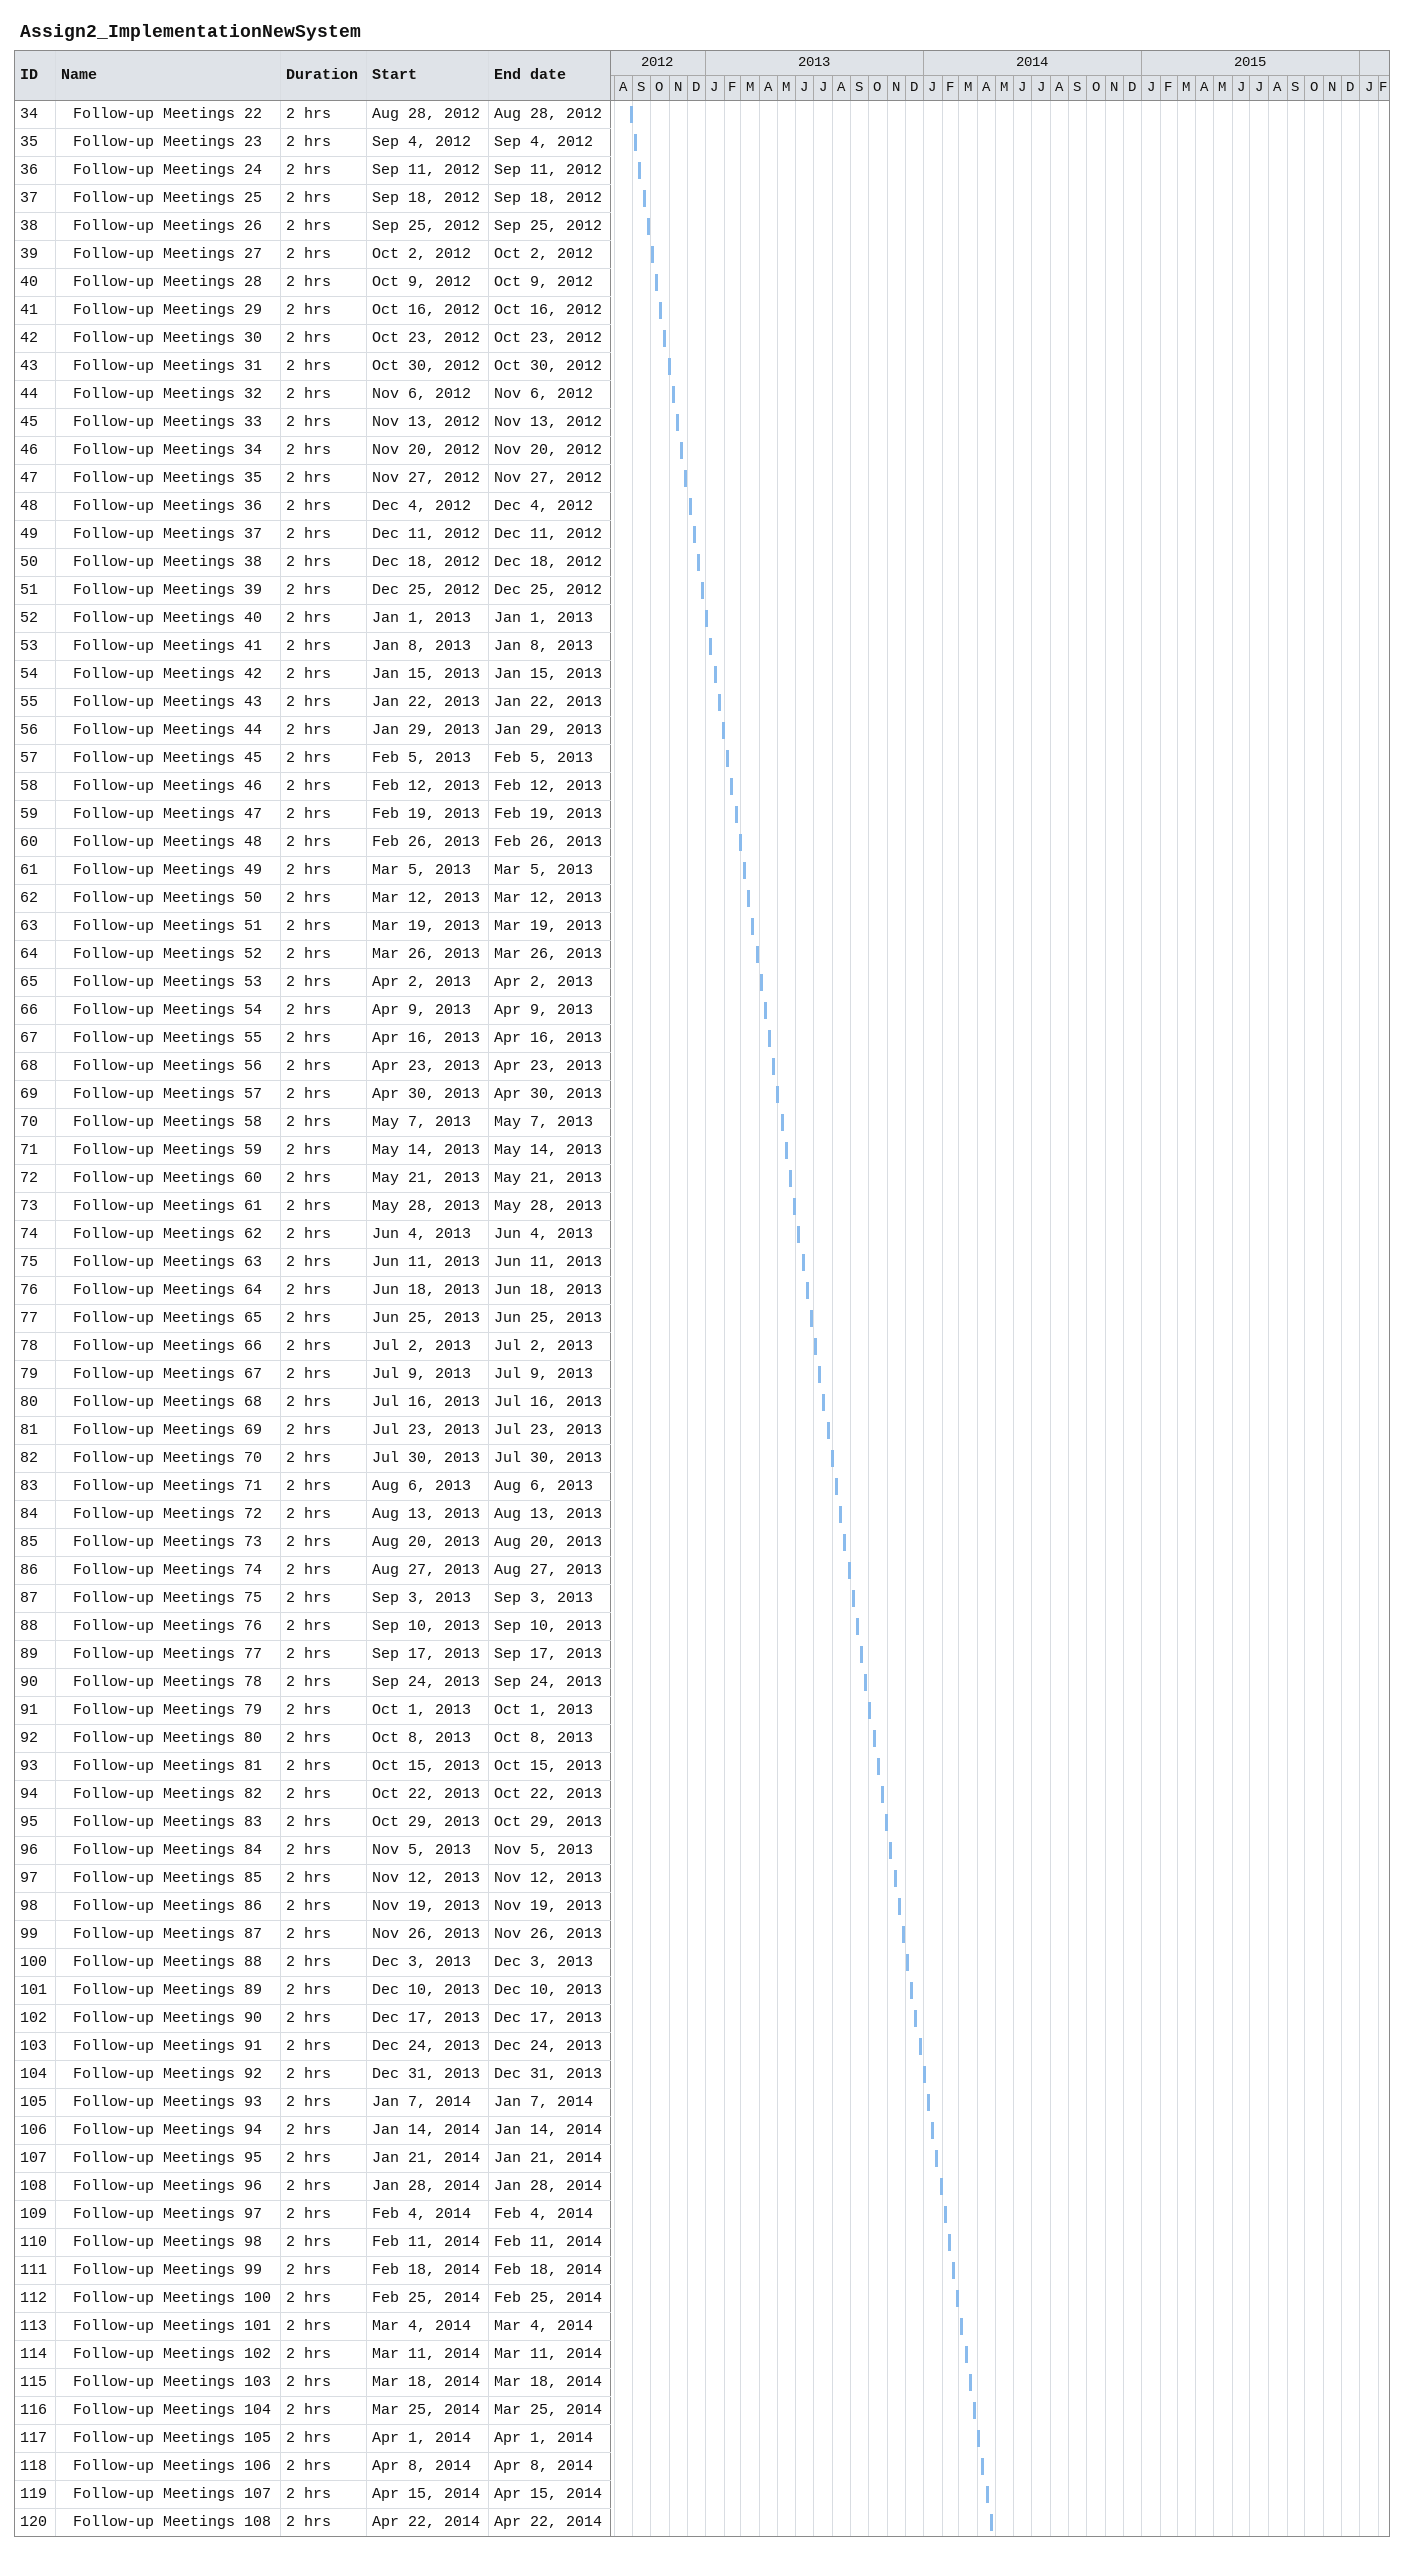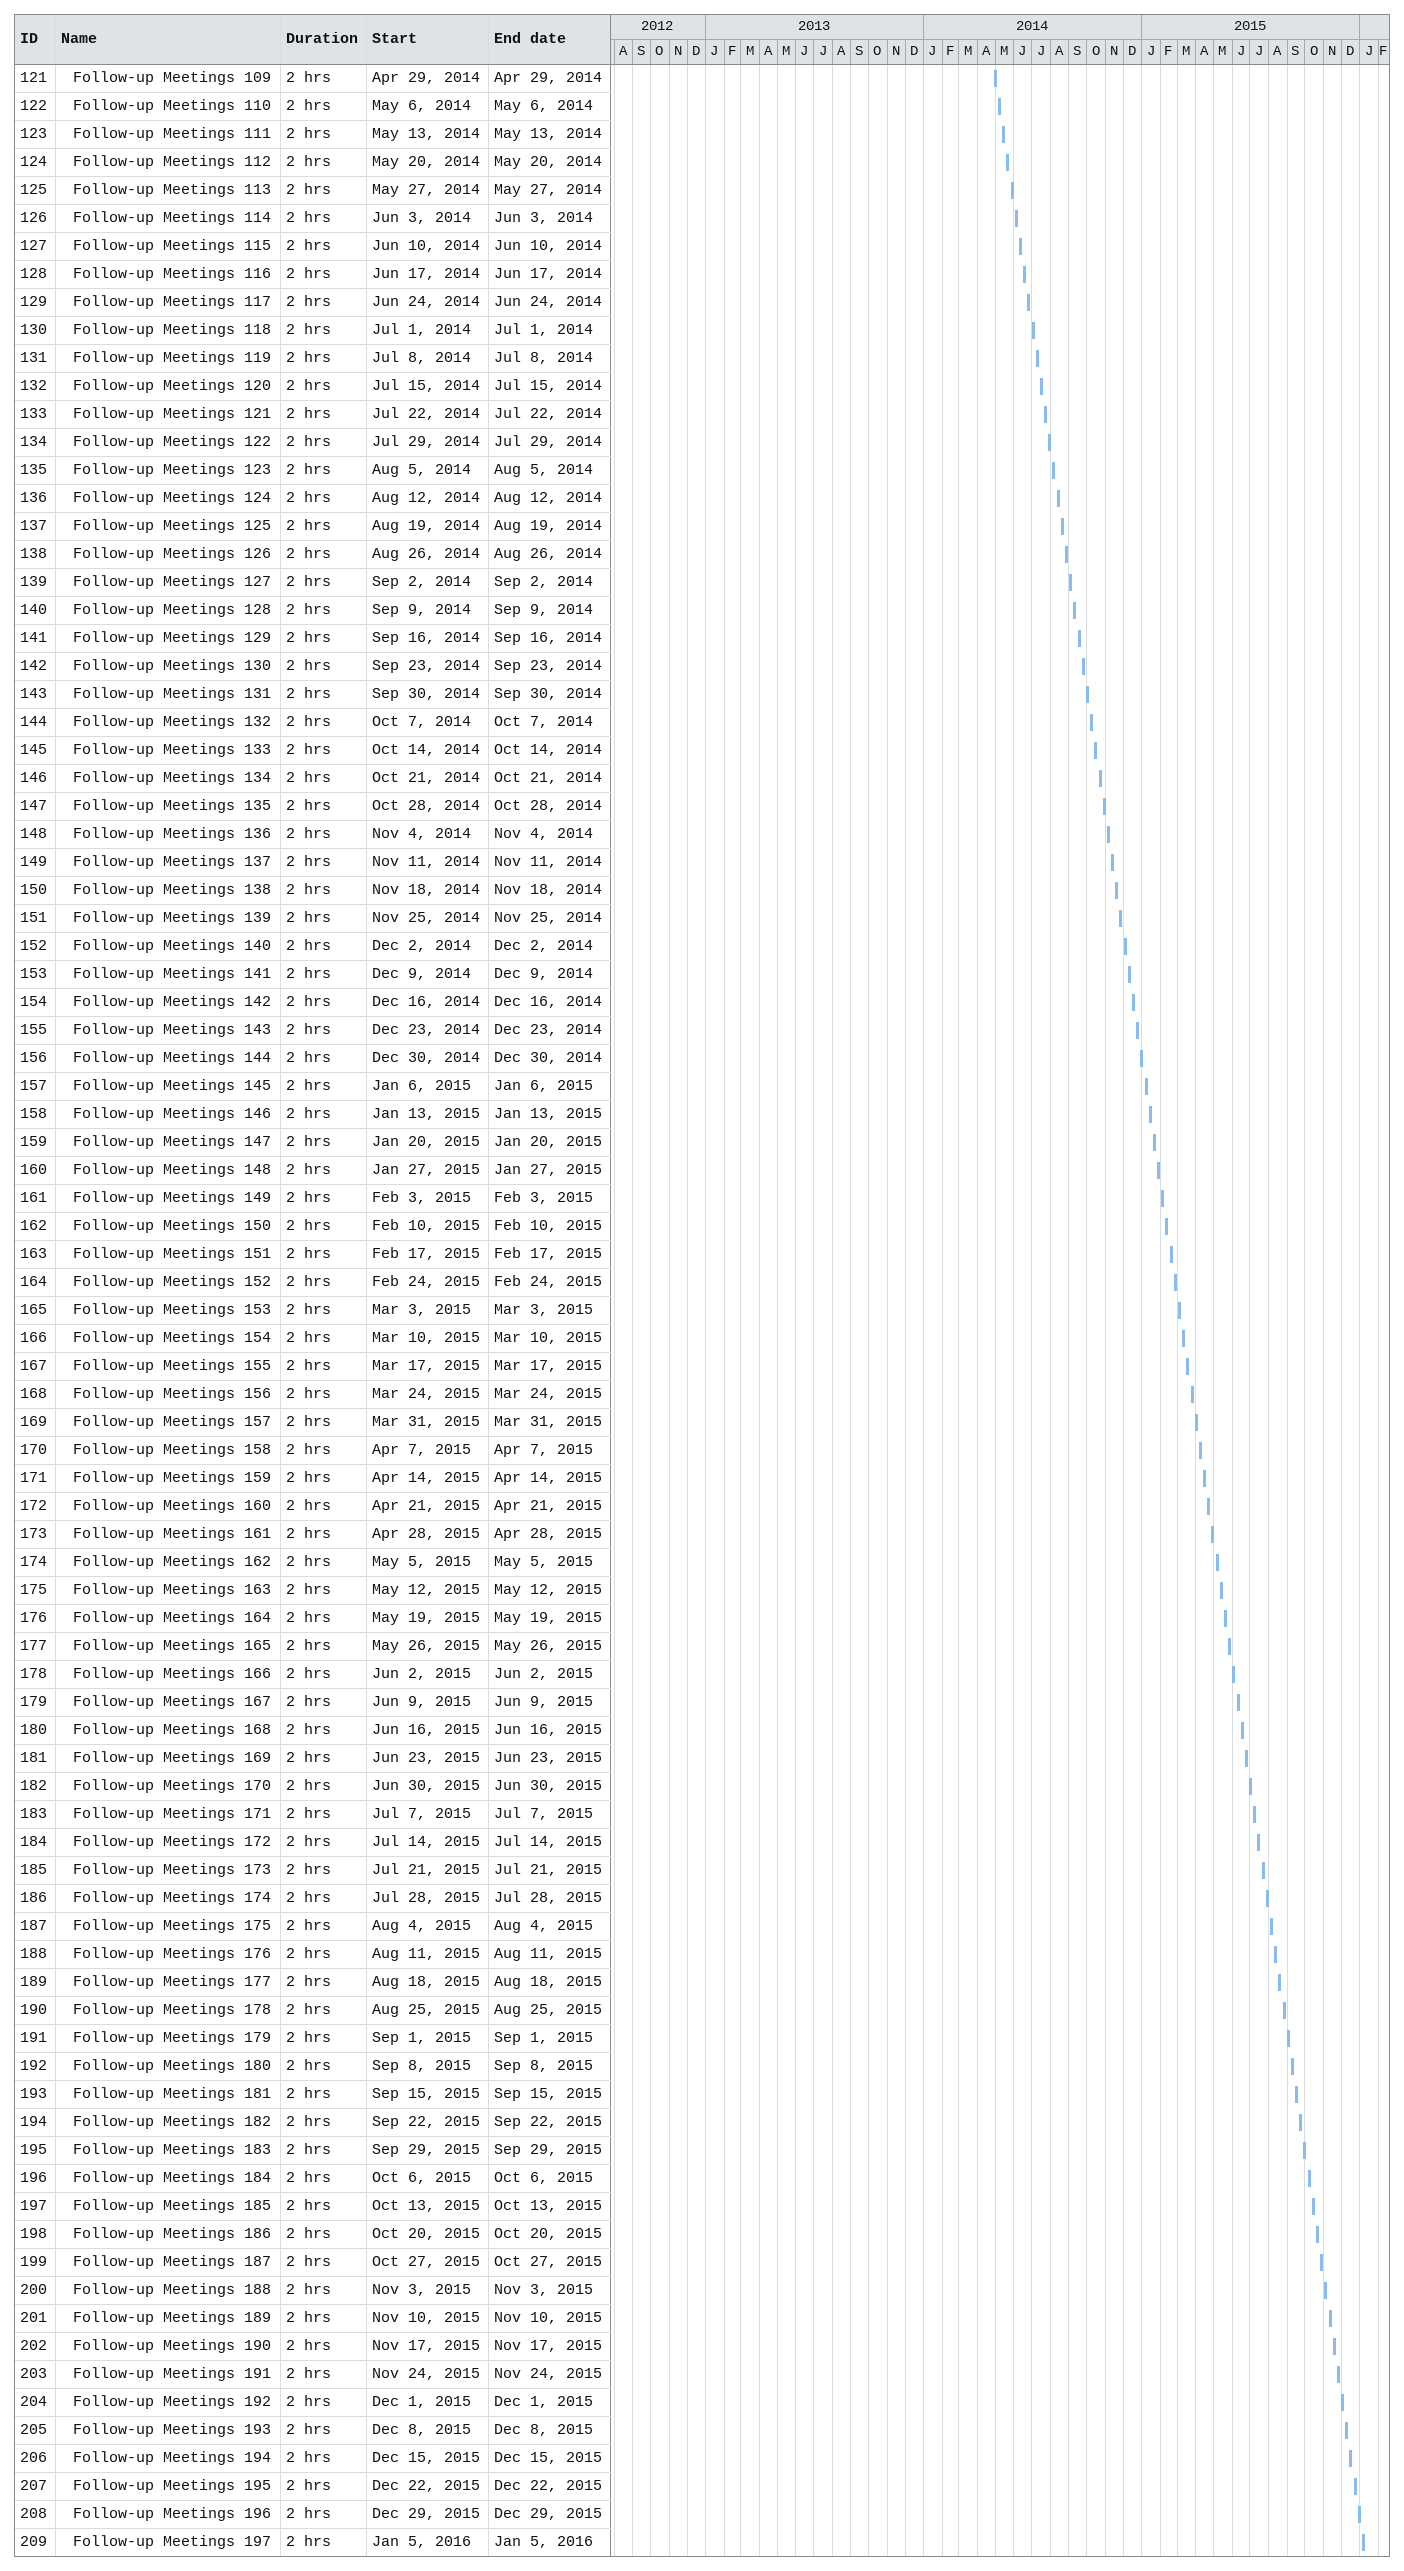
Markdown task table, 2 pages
Assign2_ImplementationNewSystem

| ID | Level | Task | Duration | Start | Finish |
|---|---|---|---|---|---|
| 34 | 2 | Follow-up Meetings 22 | 2h | 2012-08-28 | 2012-08-28 |
| 35 | 2 | Follow-up Meetings 23 | 2h | 2012-09-04 | 2012-09-04 |
| 36 | 2 | Follow-up Meetings 24 | 2h | 2012-09-11 | 2012-09-11 |
| 37 | 2 | Follow-up Meetings 25 | 2h | 2012-09-18 | 2012-09-18 |
| 38 | 2 | Follow-up Meetings 26 | 2h | 2012-09-25 | 2012-09-25 |
| 39 | 2 | Follow-up Meetings 27 | 2h | 2012-10-02 | 2012-10-02 |
| 40 | 2 | Follow-up Meetings 28 | 2h | 2012-10-09 | 2012-10-09 |
| 41 | 2 | Follow-up Meetings 29 | 2h | 2012-10-16 | 2012-10-16 |
| 42 | 2 | Follow-up Meetings 30 | 2h | 2012-10-23 | 2012-10-23 |
| 43 | 2 | Follow-up Meetings 31 | 2h | 2012-10-30 | 2012-10-30 |
| 44 | 2 | Follow-up Meetings 32 | 2h | 2012-11-06 | 2012-11-06 |
| 45 | 2 | Follow-up Meetings 33 | 2h | 2012-11-13 | 2012-11-13 |
| 46 | 2 | Follow-up Meetings 34 | 2h | 2012-11-20 | 2012-11-20 |
| 47 | 2 | Follow-up Meetings 35 | 2h | 2012-11-27 | 2012-11-27 |
| 48 | 2 | Follow-up Meetings 36 | 2h | 2012-12-04 | 2012-12-04 |
| 49 | 2 | Follow-up Meetings 37 | 2h | 2012-12-11 | 2012-12-11 |
| 50 | 2 | Follow-up Meetings 38 | 2h | 2012-12-18 | 2012-12-18 |
| 51 | 2 | Follow-up Meetings 39 | 2h | 2012-12-25 | 2012-12-25 |
| 52 | 2 | Follow-up Meetings 40 | 2h | 2013-01-01 | 2013-01-01 |
| 53 | 2 | Follow-up Meetings 41 | 2h | 2013-01-08 | 2013-01-08 |
| 54 | 2 | Follow-up Meetings 42 | 2h | 2013-01-15 | 2013-01-15 |
| 55 | 2 | Follow-up Meetings 43 | 2h | 2013-01-22 | 2013-01-22 |
| 56 | 2 | Follow-up Meetings 44 | 2h | 2013-01-29 | 2013-01-29 |
| 57 | 2 | Follow-up Meetings 45 | 2h | 2013-02-05 | 2013-02-05 |
| 58 | 2 | Follow-up Meetings 46 | 2h | 2013-02-12 | 2013-02-12 |
| 59 | 2 | Follow-up Meetings 47 | 2h | 2013-02-19 | 2013-02-19 |
| 60 | 2 | Follow-up Meetings 48 | 2h | 2013-02-26 | 2013-02-26 |
| 61 | 2 | Follow-up Meetings 49 | 2h | 2013-03-05 | 2013-03-05 |
| 62 | 2 | Follow-up Meetings 50 | 2h | 2013-03-12 | 2013-03-12 |
| 63 | 2 | Follow-up Meetings 51 | 2h | 2013-03-19 | 2013-03-19 |
| 64 | 2 | Follow-up Meetings 52 | 2h | 2013-03-26 | 2013-03-26 |
| 65 | 2 | Follow-up Meetings 53 | 2h | 2013-04-02 | 2013-04-02 |
| 66 | 2 | Follow-up Meetings 54 | 2h | 2013-04-09 | 2013-04-09 |
| 67 | 2 | Follow-up Meetings 55 | 2h | 2013-04-16 | 2013-04-16 |
| 68 | 2 | Follow-up Meetings 56 | 2h | 2013-04-23 | 2013-04-23 |
| 69 | 2 | Follow-up Meetings 57 | 2h | 2013-04-30 | 2013-04-30 |
| 70 | 2 | Follow-up Meetings 58 | 2h | 2013-05-07 | 2013-05-07 |
| 71 | 2 | Follow-up Meetings 59 | 2h | 2013-05-14 | 2013-05-14 |
| 72 | 2 | Follow-up Meetings 60 | 2h | 2013-05-21 | 2013-05-21 |
| 73 | 2 | Follow-up Meetings 61 | 2h | 2013-05-28 | 2013-05-28 |
| 74 | 2 | Follow-up Meetings 62 | 2h | 2013-06-04 | 2013-06-04 |
| 75 | 2 | Follow-up Meetings 63 | 2h | 2013-06-11 | 2013-06-11 |
| 76 | 2 | Follow-up Meetings 64 | 2h | 2013-06-18 | 2013-06-18 |
| 77 | 2 | Follow-up Meetings 65 | 2h | 2013-06-25 | 2013-06-25 |
| 78 | 2 | Follow-up Meetings 66 | 2h | 2013-07-02 | 2013-07-02 |
| 79 | 2 | Follow-up Meetings 67 | 2h | 2013-07-09 | 2013-07-09 |
| 80 | 2 | Follow-up Meetings 68 | 2h | 2013-07-16 | 2013-07-16 |
| 81 | 2 | Follow-up Meetings 69 | 2h | 2013-07-23 | 2013-07-23 |
| 82 | 2 | Follow-up Meetings 70 | 2h | 2013-07-30 | 2013-07-30 |
| 83 | 2 | Follow-up Meetings 71 | 2h | 2013-08-06 | 2013-08-06 |
| 84 | 2 | Follow-up Meetings 72 | 2h | 2013-08-13 | 2013-08-13 |
| 85 | 2 | Follow-up Meetings 73 | 2h | 2013-08-20 | 2013-08-20 |
| 86 | 2 | Follow-up Meetings 74 | 2h | 2013-08-27 | 2013-08-27 |
| 87 | 2 | Follow-up Meetings 75 | 2h | 2013-09-03 | 2013-09-03 |
| 88 | 2 | Follow-up Meetings 76 | 2h | 2013-09-10 | 2013-09-10 |
| 89 | 2 | Follow-up Meetings 77 | 2h | 2013-09-17 | 2013-09-17 |
| 90 | 2 | Follow-up Meetings 78 | 2h | 2013-09-24 | 2013-09-24 |
| 91 | 2 | Follow-up Meetings 79 | 2h | 2013-10-01 | 2013-10-01 |
| 92 | 2 | Follow-up Meetings 80 | 2h | 2013-10-08 | 2013-10-08 |
| 93 | 2 | Follow-up Meetings 81 | 2h | 2013-10-15 | 2013-10-15 |
| 94 | 2 | Follow-up Meetings 82 | 2h | 2013-10-22 | 2013-10-22 |
| 95 | 2 | Follow-up Meetings 83 | 2h | 2013-10-29 | 2013-10-29 |
| 96 | 2 | Follow-up Meetings 84 | 2h | 2013-11-05 | 2013-11-05 |
| 97 | 2 | Follow-up Meetings 85 | 2h | 2013-11-12 | 2013-11-12 |
| 98 | 2 | Follow-up Meetings 86 | 2h | 2013-11-19 | 2013-11-19 |
| 99 | 2 | Follow-up Meetings 87 | 2h | 2013-11-26 | 2013-11-26 |
| 100 | 2 | Follow-up Meetings 88 | 2h | 2013-12-03 | 2013-12-03 |
| 101 | 2 | Follow-up Meetings 89 | 2h | 2013-12-10 | 2013-12-10 |
| 102 | 2 | Follow-up Meetings 90 | 2h | 2013-12-17 | 2013-12-17 |
| 103 | 2 | Follow-up Meetings 91 | 2h | 2013-12-24 | 2013-12-24 |
| 104 | 2 | Follow-up Meetings 92 | 2h | 2013-12-31 | 2013-12-31 |
| 105 | 2 | Follow-up Meetings 93 | 2h | 2014-01-07 | 2014-01-07 |
| 106 | 2 | Follow-up Meetings 94 | 2h | 2014-01-14 | 2014-01-14 |
| 107 | 2 | Follow-up Meetings 95 | 2h | 2014-01-21 | 2014-01-21 |
| 108 | 2 | Follow-up Meetings 96 | 2h | 2014-01-28 | 2014-01-28 |
| 109 | 2 | Follow-up Meetings 97 | 2h | 2014-02-04 | 2014-02-04 |
| 110 | 2 | Follow-up Meetings 98 | 2h | 2014-02-11 | 2014-02-11 |
| 111 | 2 | Follow-up Meetings 99 | 2h | 2014-02-18 | 2014-02-18 |
| 112 | 2 | Follow-up Meetings 100 | 2h | 2014-02-25 | 2014-02-25 |
| 113 | 2 | Follow-up Meetings 101 | 2h | 2014-03-04 | 2014-03-04 |
| 114 | 2 | Follow-up Meetings 102 | 2h | 2014-03-11 | 2014-03-11 |
| 115 | 2 | Follow-up Meetings 103 | 2h | 2014-03-18 | 2014-03-18 |
| 116 | 2 | Follow-up Meetings 104 | 2h | 2014-03-25 | 2014-03-25 |
| 117 | 2 | Follow-up Meetings 105 | 2h | 2014-04-01 | 2014-04-01 |
| 118 | 2 | Follow-up Meetings 106 | 2h | 2014-04-08 | 2014-04-08 |
| 119 | 2 | Follow-up Meetings 107 | 2h | 2014-04-15 | 2014-04-15 |
| 120 | 2 | Follow-up Meetings 108 | 2h | 2014-04-22 | 2014-04-22 |
| 121 | 2 | Follow-up Meetings 109 | 2h | 2014-04-29 | 2014-04-29 |
| 122 | 2 | Follow-up Meetings 110 | 2h | 2014-05-06 | 2014-05-06 |
| 123 | 2 | Follow-up Meetings 111 | 2h | 2014-05-13 | 2014-05-13 |
| 124 | 2 | Follow-up Meetings 112 | 2h | 2014-05-20 | 2014-05-20 |
| 125 | 2 | Follow-up Meetings 113 | 2h | 2014-05-27 | 2014-05-27 |
| 126 | 2 | Follow-up Meetings 114 | 2h | 2014-06-03 | 2014-06-03 |
| 127 | 2 | Follow-up Meetings 115 | 2h | 2014-06-10 | 2014-06-10 |
| 128 | 2 | Follow-up Meetings 116 | 2h | 2014-06-17 | 2014-06-17 |
| 129 | 2 | Follow-up Meetings 117 | 2h | 2014-06-24 | 2014-06-24 |
| 130 | 2 | Follow-up Meetings 118 | 2h | 2014-07-01 | 2014-07-01 |
| 131 | 2 | Follow-up Meetings 119 | 2h | 2014-07-08 | 2014-07-08 |
| 132 | 2 | Follow-up Meetings 120 | 2h | 2014-07-15 | 2014-07-15 |
| 133 | 2 | Follow-up Meetings 121 | 2h | 2014-07-22 | 2014-07-22 |
| 134 | 2 | Follow-up Meetings 122 | 2h | 2014-07-29 | 2014-07-29 |
| 135 | 2 | Follow-up Meetings 123 | 2h | 2014-08-05 | 2014-08-05 |
| 136 | 2 | Follow-up Meetings 124 | 2h | 2014-08-12 | 2014-08-12 |
| 137 | 2 | Follow-up Meetings 125 | 2h | 2014-08-19 | 2014-08-19 |
| 138 | 2 | Follow-up Meetings 126 | 2h | 2014-08-26 | 2014-08-26 |
| 139 | 2 | Follow-up Meetings 127 | 2h | 2014-09-02 | 2014-09-02 |
| 140 | 2 | Follow-up Meetings 128 | 2h | 2014-09-09 | 2014-09-09 |
| 141 | 2 | Follow-up Meetings 129 | 2h | 2014-09-16 | 2014-09-16 |
| 142 | 2 | Follow-up Meetings 130 | 2h | 2014-09-23 | 2014-09-23 |
| 143 | 2 | Follow-up Meetings 131 | 2h | 2014-09-30 | 2014-09-30 |
| 144 | 2 | Follow-up Meetings 132 | 2h | 2014-10-07 | 2014-10-07 |
| 145 | 2 | Follow-up Meetings 133 | 2h | 2014-10-14 | 2014-10-14 |
| 146 | 2 | Follow-up Meetings 134 | 2h | 2014-10-21 | 2014-10-21 |
| 147 | 2 | Follow-up Meetings 135 | 2h | 2014-10-28 | 2014-10-28 |
| 148 | 2 | Follow-up Meetings 136 | 2h | 2014-11-04 | 2014-11-04 |
| 149 | 2 | Follow-up Meetings 137 | 2h | 2014-11-11 | 2014-11-11 |
| 150 | 2 | Follow-up Meetings 138 | 2h | 2014-11-18 | 2014-11-18 |
| 151 | 2 | Follow-up Meetings 139 | 2h | 2014-11-25 | 2014-11-25 |
| 152 | 2 | Follow-up Meetings 140 | 2h | 2014-12-02 | 2014-12-02 |
| 153 | 2 | Follow-up Meetings 141 | 2h | 2014-12-09 | 2014-12-09 |
| 154 | 2 | Follow-up Meetings 142 | 2h | 2014-12-16 | 2014-12-16 |
| 155 | 2 | Follow-up Meetings 143 | 2h | 2014-12-23 | 2014-12-23 |
| 156 | 2 | Follow-up Meetings 144 | 2h | 2014-12-30 | 2014-12-30 |
| 157 | 2 | Follow-up Meetings 145 | 2h | 2015-01-06 | 2015-01-06 |
| 158 | 2 | Follow-up Meetings 146 | 2h | 2015-01-13 | 2015-01-13 |
| 159 | 2 | Follow-up Meetings 147 | 2h | 2015-01-20 | 2015-01-20 |
| 160 | 2 | Follow-up Meetings 148 | 2h | 2015-01-27 | 2015-01-27 |
| 161 | 2 | Follow-up Meetings 149 | 2h | 2015-02-03 | 2015-02-03 |
| 162 | 2 | Follow-up Meetings 150 | 2h | 2015-02-10 | 2015-02-10 |
| 163 | 2 | Follow-up Meetings 151 | 2h | 2015-02-17 | 2015-02-17 |
| 164 | 2 | Follow-up Meetings 152 | 2h | 2015-02-24 | 2015-02-24 |
| 165 | 2 | Follow-up Meetings 153 | 2h | 2015-03-03 | 2015-03-03 |
| 166 | 2 | Follow-up Meetings 154 | 2h | 2015-03-10 | 2015-03-10 |
| 167 | 2 | Follow-up Meetings 155 | 2h | 2015-03-17 | 2015-03-17 |
| 168 | 2 | Follow-up Meetings 156 | 2h | 2015-03-24 | 2015-03-24 |
| 169 | 2 | Follow-up Meetings 157 | 2h | 2015-03-31 | 2015-03-31 |
| 170 | 2 | Follow-up Meetings 158 | 2h | 2015-04-07 | 2015-04-07 |
| 171 | 2 | Follow-up Meetings 159 | 2h | 2015-04-14 | 2015-04-14 |
| 172 | 2 | Follow-up Meetings 160 | 2h | 2015-04-21 | 2015-04-21 |
| 173 | 2 | Follow-up Meetings 161 | 2h | 2015-04-28 | 2015-04-28 |
| 174 | 2 | Follow-up Meetings 162 | 2h | 2015-05-05 | 2015-05-05 |
| 175 | 2 | Follow-up Meetings 163 | 2h | 2015-05-12 | 2015-05-12 |
| 176 | 2 | Follow-up Meetings 164 | 2h | 2015-05-19 | 2015-05-19 |
| 177 | 2 | Follow-up Meetings 165 | 2h | 2015-05-26 | 2015-05-26 |
| 178 | 2 | Follow-up Meetings 166 | 2h | 2015-06-02 | 2015-06-02 |
| 179 | 2 | Follow-up Meetings 167 | 2h | 2015-06-09 | 2015-06-09 |
| 180 | 2 | Follow-up Meetings 168 | 2h | 2015-06-16 | 2015-06-16 |
| 181 | 2 | Follow-up Meetings 169 | 2h | 2015-06-23 | 2015-06-23 |
| 182 | 2 | Follow-up Meetings 170 | 2h | 2015-06-30 | 2015-06-30 |
| 183 | 2 | Follow-up Meetings 171 | 2h | 2015-07-07 | 2015-07-07 |
| 184 | 2 | Follow-up Meetings 172 | 2h | 2015-07-14 | 2015-07-14 |
| 185 | 2 | Follow-up Meetings 173 | 2h | 2015-07-21 | 2015-07-21 |
| 186 | 2 | Follow-up Meetings 174 | 2h | 2015-07-28 | 2015-07-28 |
| 187 | 2 | Follow-up Meetings 175 | 2h | 2015-08-04 | 2015-08-04 |
| 188 | 2 | Follow-up Meetings 176 | 2h | 2015-08-11 | 2015-08-11 |
| 189 | 2 | Follow-up Meetings 177 | 2h | 2015-08-18 | 2015-08-18 |
| 190 | 2 | Follow-up Meetings 178 | 2h | 2015-08-25 | 2015-08-25 |
| 191 | 2 | Follow-up Meetings 179 | 2h | 2015-09-01 | 2015-09-01 |
| 192 | 2 | Follow-up Meetings 180 | 2h | 2015-09-08 | 2015-09-08 |
| 193 | 2 | Follow-up Meetings 181 | 2h | 2015-09-15 | 2015-09-15 |
| 194 | 2 | Follow-up Meetings 182 | 2h | 2015-09-22 | 2015-09-22 |
| 195 | 2 | Follow-up Meetings 183 | 2h | 2015-09-29 | 2015-09-29 |
| 196 | 2 | Follow-up Meetings 184 | 2h | 2015-10-06 | 2015-10-06 |
| 197 | 2 | Follow-up Meetings 185 | 2h | 2015-10-13 | 2015-10-13 |
| 198 | 2 | Follow-up Meetings 186 | 2h | 2015-10-20 | 2015-10-20 |
| 199 | 2 | Follow-up Meetings 187 | 2h | 2015-10-27 | 2015-10-27 |
| 200 | 2 | Follow-up Meetings 188 | 2h | 2015-11-03 | 2015-11-03 |
| 201 | 2 | Follow-up Meetings 189 | 2h | 2015-11-10 | 2015-11-10 |
| 202 | 2 | Follow-up Meetings 190 | 2h | 2015-11-17 | 2015-11-17 |
| 203 | 2 | Follow-up Meetings 191 | 2h | 2015-11-24 | 2015-11-24 |
| 204 | 2 | Follow-up Meetings 192 | 2h | 2015-12-01 | 2015-12-01 |
| 205 | 2 | Follow-up Meetings 193 | 2h | 2015-12-08 | 2015-12-08 |
| 206 | 2 | Follow-up Meetings 194 | 2h | 2015-12-15 | 2015-12-15 |
| 207 | 2 | Follow-up Meetings 195 | 2h | 2015-12-22 | 2015-12-22 |
| 208 | 2 | Follow-up Meetings 196 | 2h | 2015-12-29 | 2015-12-29 |
| 209 | 2 | Follow-up Meetings 197 | 2h | 2016-01-05 | 2016-01-05 |
